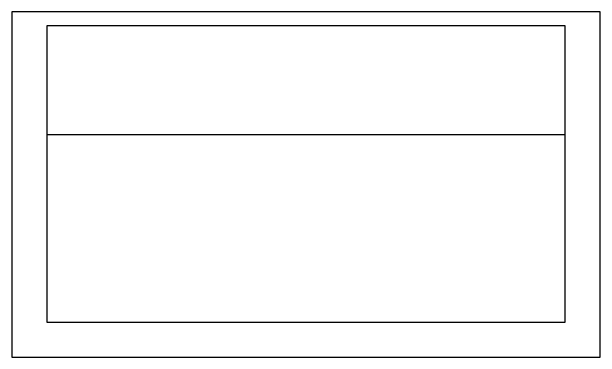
# Model space of a CAD drawing. Header units: inches. Extents: x -55 to 600, y -103 to 167.
# Drawn here: x -55.1 to 28.7, y -23.5 to 25.6 of the extents above; entities that cross this region are included whole.
import ezdxf

# ---------------------------------------------------------------- set-up
doc = ezdxf.new("R2010")
doc.units = ezdxf.units.IN
doc.header["$MEASUREMENT"] = 0

msp = doc.modelspace()

# ---------------------------------------------------------------- linework, layer by layer
for p, q in [((-55.099, 25.641), (-55.099, -23.522)), ((28.701, 25.641), (-55.099, 25.641)), ((28.701, -23.522), (28.701, 25.641)), ((-50.099, 23.641), (-50.099, -18.522)), ((23.701, 23.641), (-50.099, 23.641)), ((23.701, -18.522), (23.701, 23.641)), ((23.701, 8.141), (-50.099, 8.141)), ((-50.099, -18.522), (-14.533, -18.522)), ((-14.533, -18.522), (23.701, -18.522)), ((-55.099, -23.522), (28.701, -23.522))]:
    msp.add_line(p, q)

doc.saveas('drawing.dxf')
